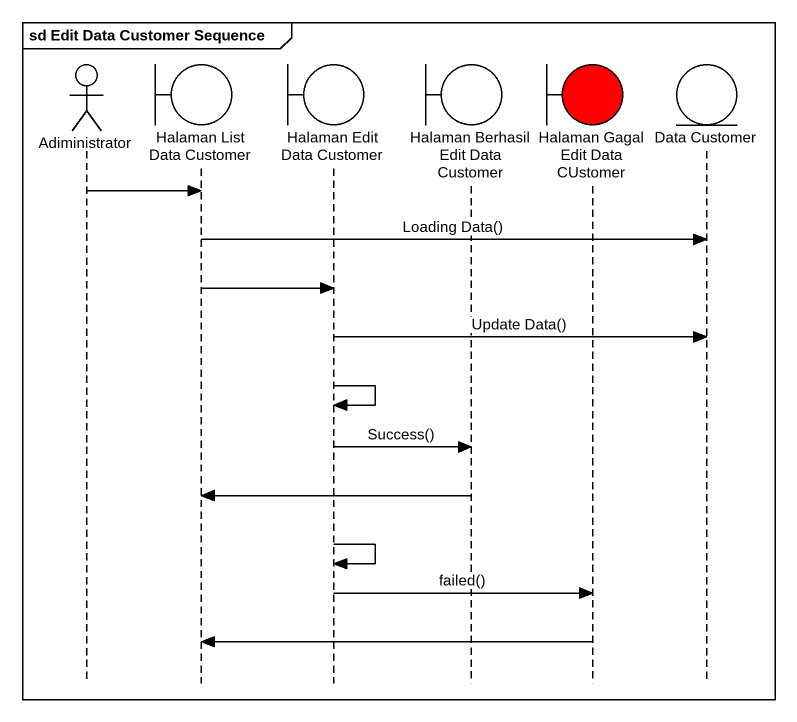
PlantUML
@startuml
mainframe sd Edit Data Customer Sequence
hide footbox
actor Adiministrator
boundary "Halaman List Data Customer" as Halaman_List_Data_Customer
boundary "Halaman Edit Data Customer" as Halaman_Edit_Data_Customer
boundary "Halaman Berhasil Edit Data Customer" as Halaman_Berhasil_Edit_Data
boundary "Halaman Gagal Edit Data CUstomer" as Halaman_Gagal_Edit_Data #FF0000
entity "Data Customer" as Data_Customer

Adiministrator -> Halaman_List_Data_Customer
Halaman_List_Data_Customer -> Data_Customer : Loading Data()
Halaman_List_Data_Customer -> Halaman_Edit_Data_Customer
Halaman_Edit_Data_Customer -> Data_Customer : Update Data()
Halaman_Edit_Data_Customer -> Halaman_Edit_Data_Customer
Halaman_Edit_Data_Customer -> Halaman_Berhasil_Edit_Data : Success()
Halaman_Berhasil_Edit_Data -> Halaman_List_Data_Customer
Halaman_Edit_Data_Customer -> Halaman_Edit_Data_Customer
Halaman_Edit_Data_Customer -> Halaman_Gagal_Edit_Data : failed()
Halaman_Gagal_Edit_Data -> Halaman_List_Data_Customer
@enduml
